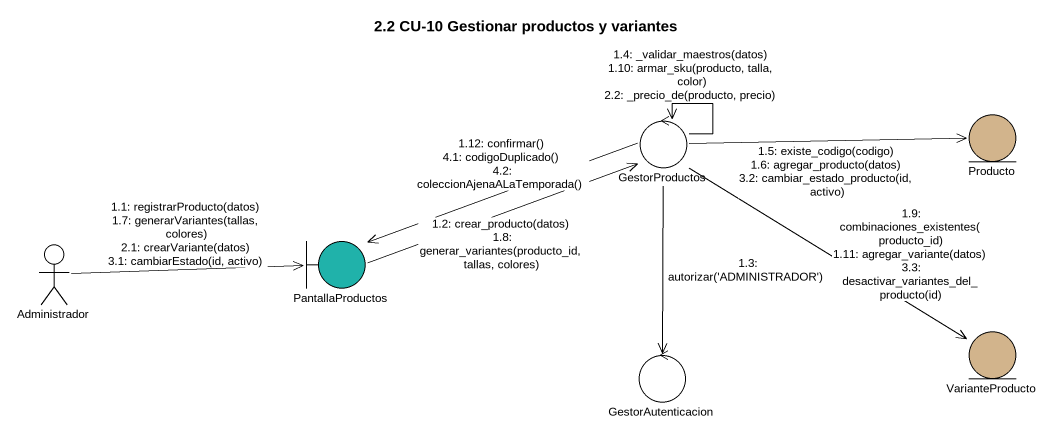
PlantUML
@startuml
title 2.2 CU-10 Gestionar productos y variantes
control GestorProductos
entity Producto #D2B48C
actor Administrador
boundary PantallaProductos #20B2AA
control GestorAutenticacion
entity VarianteProducto #D2B48C
Administrador -right-> PantallaProductos : 1.1: registrarProducto(datos)\n1.7: generarVariantes(tallas, colores)\n2.1: crearVariante(datos)\n3.1: cambiarEstado(id, activo)
PantallaProductos -right-> GestorProductos : 1.2: crear_producto(datos)\n1.8: generar_variantes(producto_id, tallas, colores)
GestorProductos --> GestorAutenticacion : 1.3: autorizar('ADMINISTRADOR')
GestorProductos --> GestorProductos : 1.4: _validar_maestros(datos)\n1.10: armar_sku(producto, talla, color)\n2.2: _precio_de(producto, precio)
GestorProductos -right-> Producto : 1.5: existe_codigo(codigo)\n1.6: agregar_producto(datos)\n3.2: cambiar_estado_producto(id, activo)
GestorProductos --> VarianteProducto : 1.9: combinaciones_existentes(producto_id)\n1.11: agregar_variante(datos)\n3.3: desactivar_variantes_del_producto(id)
GestorProductos -left-> PantallaProductos : 1.12: confirmar()\n4.1: codigoDuplicado()\n4.2: coleccionAjenaALaTemporada()
@enduml
